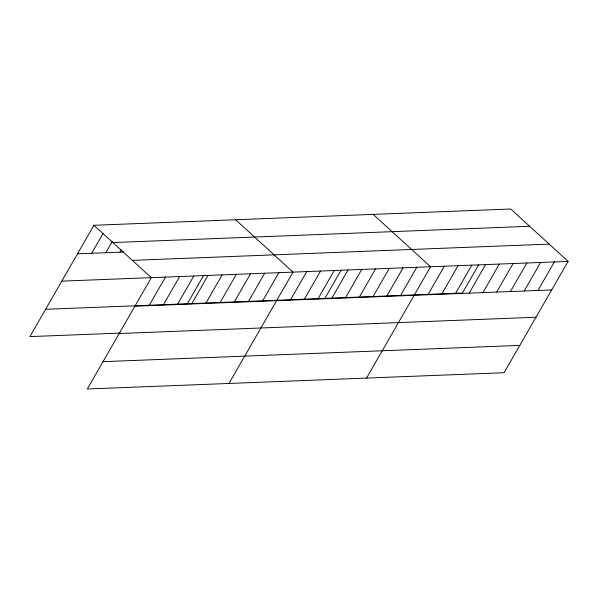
<?xml version="1.0" encoding="UTF-8"?>
<svg xmlns="http://www.w3.org/2000/svg" width="598" height="598" viewBox="0 0 598 598"><rect width="100%" height="100%" fill="white"/><g stroke="black" fill="none" stroke-linecap="round" stroke-linejoin="round"><path stroke-width="0.9" d="M93.916 225.282L151.301 277.659L87.286 388.992L504.084 372.718L568.1 261.386L510.714 209.008L93.916 225.282L29.9 336.614L120.243 333.086M91.681 253.268L103.073 233.452M105.846 252.715L112.23 241.622M120.019 252.162L121.387 249.785M149.066 305.645L165.474 277.106M163.232 305.092L179.647 276.553M177.404 304.539L193.819 275.999M187.323 303.762L203.507 275.611M191.577 303.986L207.984 275.446M205.749 303.433L222.157 274.893M219.922 302.88L236.33 274.34M234.087 302.326L250.502 273.787M248.26 301.773L264.675 273.234M262.432 301.22L278.84 272.681M228.997 383.46L293.013 272.127L235.627 219.75M290.359 300.129L306.767 271.589M304.113 299.591L320.521 271.051M317.867 299.052L334.275 270.52M324.864 298.387L341.054 270.236M331.621 298.522L348.029 269.982M345.375 297.983L361.783 269.444M359.129 297.445L375.537 268.906M372.883 296.907L389.291 268.367M386.637 296.369L403.052 267.829M400.391 295.831L416.806 267.291M366.537 378.086L430.56 266.76L373.174 214.383M427.899 294.762L444.314 266.222M441.653 294.223L458.068 265.684M455.407 293.685L471.822 265.146M478.594 264.869L462.411 293.02L45.612 309.293M469.161 293.147L485.576 264.608M482.915 292.609L499.33 264.069M496.669 292.071L513.084 263.531M510.423 291.532L526.838 263M524.184 291.002L540.592 262.462M537.938 290.464L554.346 261.924M112.858 242.571L529.649 226.291M77.508 253.821L123.562 252.027M132.367 260.377L549.166 244.104M61.796 281.142L568.1 261.386M134.894 306.198L551.692 289.925M119.181 333.52L535.98 317.246M102.998 361.67L519.797 345.397"/></g></svg>
